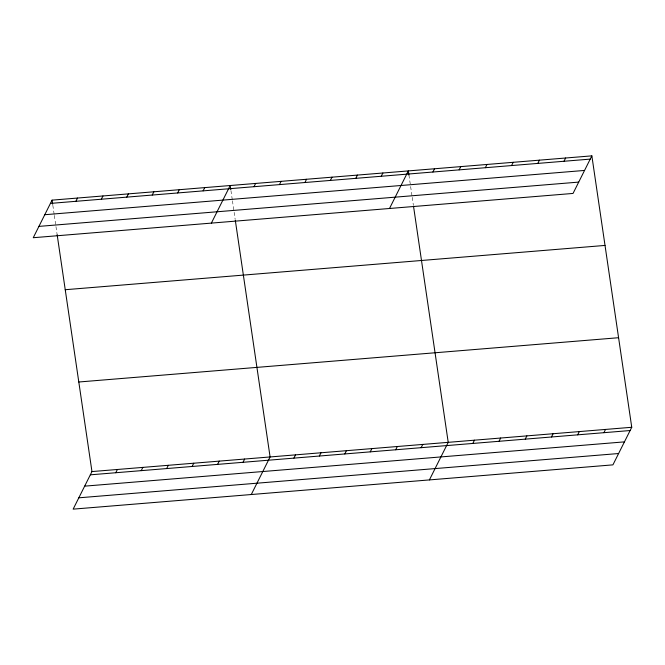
<?xml version="1.0" encoding="UTF-8"?>
<svg xmlns="http://www.w3.org/2000/svg" width="665" height="665" viewBox="0 0 665 665"><rect width="100%" height="100%" fill="white"/><g stroke="black" fill="none" stroke-linecap="round" stroke-linejoin="round"><path stroke-width="0.5" stroke-dasharray="3.33 2.49" d="M408.925 174.986L412.067 196.358M412.217 197.38L413.414 205.518M230.946 190.614L232.293 199.774M232.442 200.797L235.136 219.118M52.818 205.227L54.164 214.388M54.314 215.41L55.81 225.585M55.96 226.607L57.157 234.745"/><path stroke-width="1" d="M52.07 200.14L33.25 237.721L573.039 193.432L591.858 155.859L52.07 200.14L52.668 204.213M75.885 201.312L77.514 198.054M101.329 199.217L102.959 195.967M126.774 197.131L128.411 193.881M152.227 195.044L153.856 191.786M177.671 192.958L179.301 189.7M203.116 190.872L204.754 187.613M211.379 223.099L230.198 185.527L230.797 189.6M57.157 234.745L91.961 471.568L73.142 509.141L612.931 464.86L631.75 427.279L591.858 155.859M254.013 186.69L255.643 183.44M115.777 472.732L117.406 469.482M279.458 184.604L281.087 181.354M141.229 470.645L142.859 467.395M304.911 182.518L306.54 179.267M166.674 468.559L168.303 465.309M330.355 180.431L331.985 177.173M192.119 466.473L193.748 463.214M355.8 178.345L357.429 175.086M217.571 464.386L219.201 461.128M381.253 176.258L382.882 173M243.016 462.3L244.645 459.041M389.507 208.486L408.327 170.913L408.925 174.986M251.279 494.527L270.09 456.955L235.285 220.132M432.915 172.019L434.544 168.76M293.913 458.119L295.543 454.868M459.133 169.866L460.762 166.607M319.358 456.032L320.987 452.782M485.35 167.713L486.98 164.463M344.803 453.946L346.432 450.687M511.568 165.56L513.197 162.31M370.247 451.859L371.885 448.601M537.786 163.415L539.415 160.157M395.7 449.773L397.329 446.514M564.003 161.263L565.632 158.004M421.144 447.686L422.774 444.428M429.407 479.914L448.218 442.341L413.564 206.541M472.807 443.447L474.444 440.188M499.033 441.294L500.662 438.036M525.25 439.141L526.88 435.891M551.468 436.988L553.097 433.738M577.686 434.844L579.315 431.585M603.903 432.691L605.532 429.432M50.44 203.399L590.221 159.11M44.763 214.72L584.552 170.44M38.919 226.391L578.708 182.102M65.228 289.716L605.017 245.427M78.794 382.001L618.583 337.712M91.961 471.568L631.75 427.279M90.332 474.827L630.121 430.538M84.663 486.148L624.452 441.868M78.819 497.819L618.608 453.53"/></g></svg>
